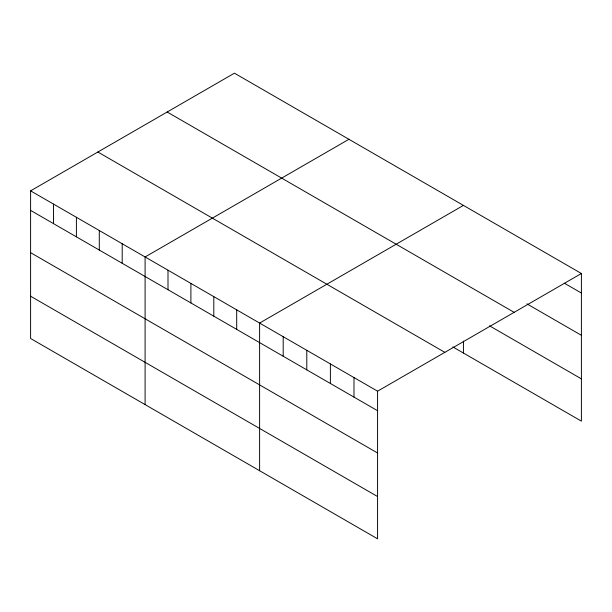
<?xml version="1.0" encoding="UTF-8"?>
<svg xmlns="http://www.w3.org/2000/svg" width="612" height="612" viewBox="0 0 612 612"><rect width="100%" height="100%" fill="white"/><g stroke="black" fill="none" stroke-linecap="round" stroke-linejoin="round"><path stroke-width="0.92" d="M30.6 190.86L377.573 391.183L377.573 538.82L30.6 338.497L30.6 190.86L234.427 73.18L581.4 273.503L581.4 421.14L452.796 346.897M348.932 139.284L145.098 256.964L145.098 404.601M463.429 205.395L259.603 323.075L259.603 470.712M377.573 391.183L581.4 273.503M564.318 283.18L581.4 293.041M526.886 303.843L581.4 335.315M167.168 112.011L514.134 312.334M489.462 325.791L581.4 378.866M97.866 152.021L444.832 352.344M30.6 210.398L377.573 410.721M30.6 252.672L377.573 452.995M30.6 296.223L377.573 496.546M463.429 341.083L463.429 353.032M353.981 377.558L353.981 397.096M330.388 363.933L330.388 383.479M306.788 350.316L306.788 369.855M283.195 336.692L283.195 356.23M236.699 309.848L236.699 329.394M213.802 296.629L213.802 316.167M190.898 283.41L190.898 302.948M168.002 270.183L168.002 289.728M122.201 243.744L122.201 263.282M99.297 230.525L99.297 250.063M76.401 217.298L76.401 236.844M53.496 204.079L53.496 223.617"/></g></svg>
